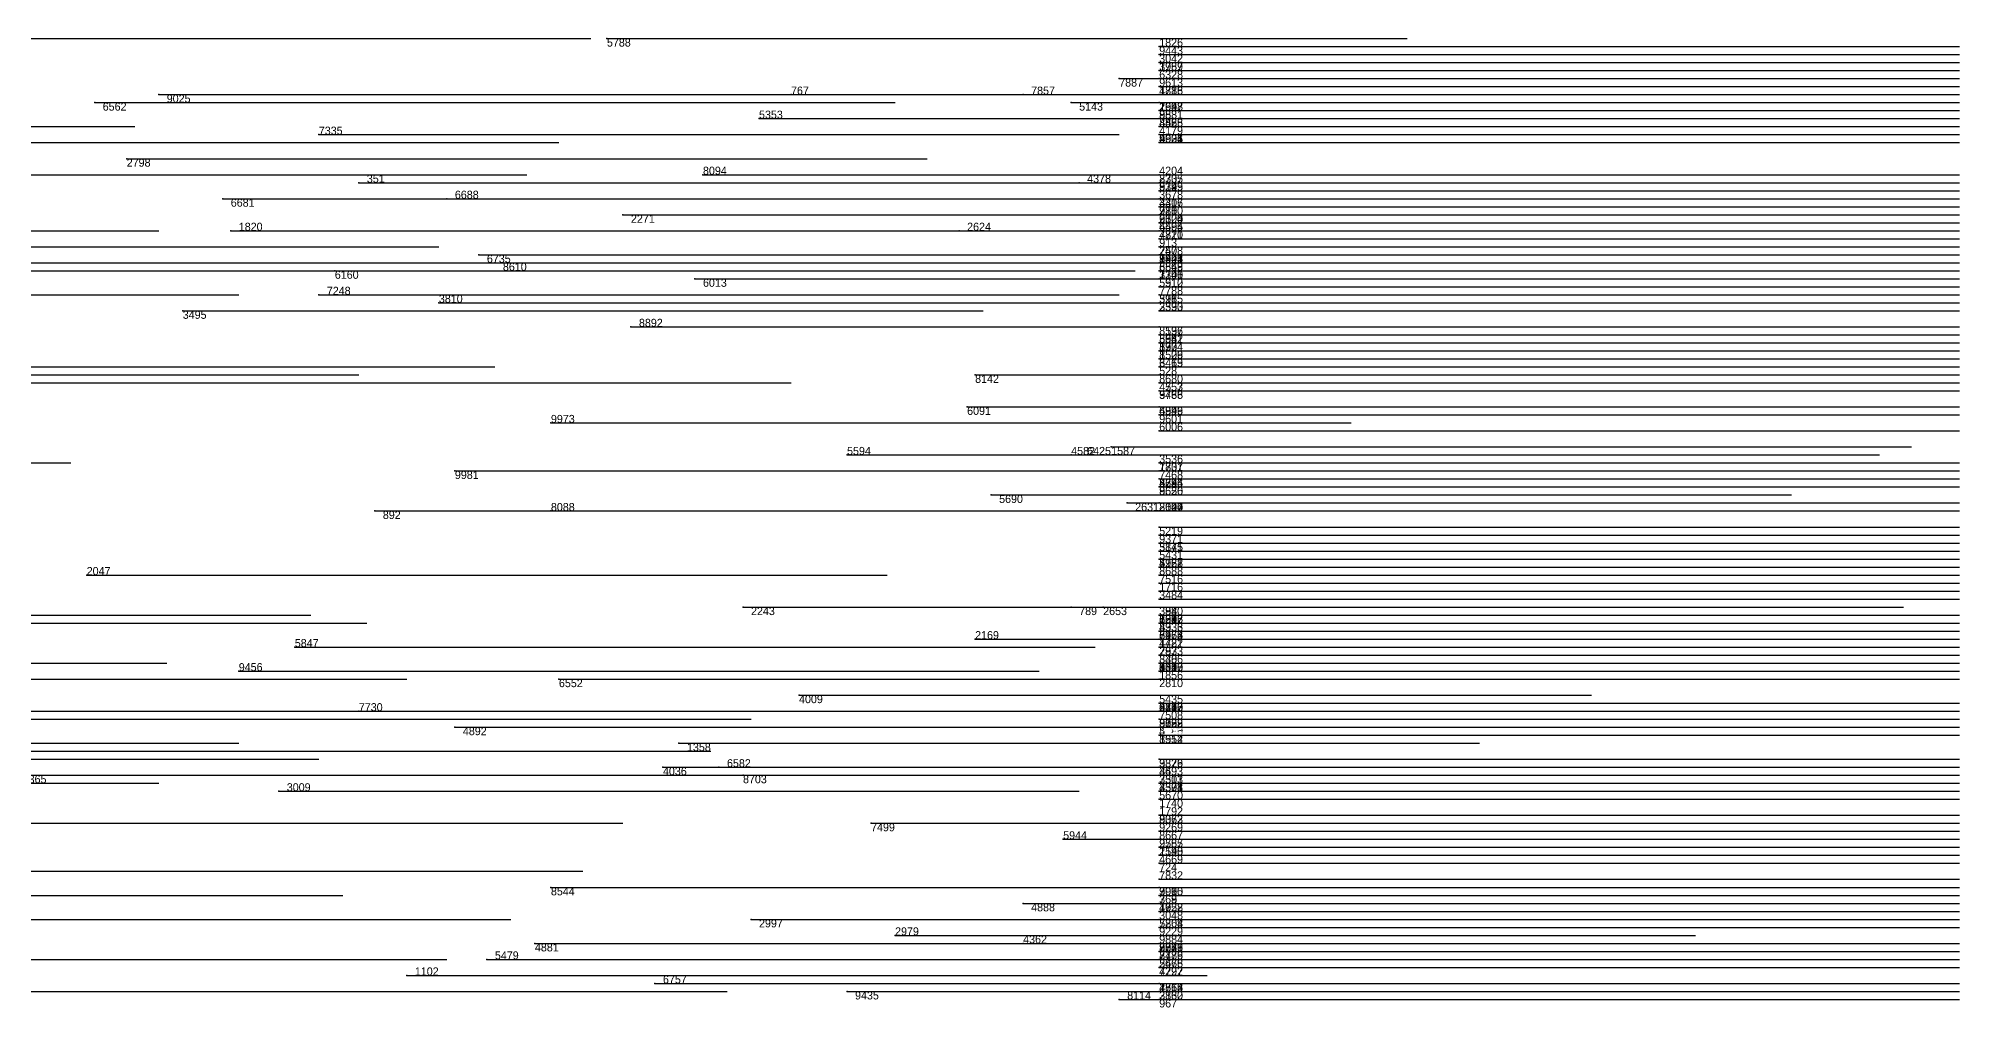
# Model space of a CAD drawing. Extents: x 0 to 1.1, y 0 to 1.
# Drawn here: x 0.86 to 1.1, y 0.759 to 0.88 of the extents above; entities that cross this region are included whole.
import ezdxf

# ---------------------------------------------------------------- set-up
doc = ezdxf.new("R2010")
doc.units = 0
for name, color, linetype in [('Normals', 1, 'CONTINUOUS'), ('Source_points', 5, 'CONTINUOUS'), ('Text', 3, 'CONTINUOUS')]:
    doc.layers.add(name, color=color, linetype=linetype)

msp = doc.modelspace()

# ---------------------------------------------------------------- linework, layer by layer
at = {"layer": 'Normals', "color": 1}
for p, q in [((0.787, 0.88), (0.887, 0.88)), ((0.83, 0.88), (0.929, 0.88)), ((0.931, 0.88), (1.031, 0.88)), ((1, 0.879, 0.498), (1.1, 0.879, 0.498)), ((1, 0.879, 0.685), (1.1, 0.879, 0.685)), ((1, 0.878, 0.552), (1.1, 0.878, 0.552)), ((1, 0.877, 0.887), (1.1, 0.877, 0.887)), ((0.995, 0.875), (1.095, 0.875)), ((1, 0.876, 0.769), (1.1, 0.876, 0.769)), ((1, 0.875, 0.551), (1.1, 0.875, 0.551)), ((1, 0.875, 0.862), (1.1, 0.875, 0.862)), ((1, 0.874, 0.538), (1.1, 0.874, 0.538)), ((0.867, 0.872, 1), (0.967, 0.872, 1)), ((0.875, 0.873, 1), (0.975, 0.873, 1)), ((0.954, 0.873), (1.054, 0.873)), ((0.983, 0.873), (1.083, 0.873)), ((0.989, 0.872), (1.089, 0.872)), ((1, 0.873, 0.574), (1.1, 0.873, 0.574)), ((1, 0.872, 0.393), (1.1, 0.872, 0.393)), ((0.772, 0.869), (0.872, 0.869)), ((0.95, 0.87), (1.05, 0.87)), ((1, 0.871, 0.673), (1.1, 0.871, 0.673)), ((1, 0.871, 0.69), (1.1, 0.871, 0.69)), ((1, 0.871, 0.905), (1.1, 0.871, 0.905)), ((1, 0.87, 0.144), (1.1, 0.87, 0.144)), ((1, 0.87, 0.476), (1.1, 0.87, 0.476)), ((1, 0.869, 0.097), (1.1, 0.869, 0.097)), ((1, 0.869, 0.246), (1.1, 0.869, 0.246)), ((0.825, 0.867, 1), (0.925, 0.867, 1)), ((0.895, 0.868), (0.995, 0.868)), ((1, 0.868, 0.55), (1.1, 0.868, 0.55)), ((1, 0.868, 0.372), (1.1, 0.868, 0.372)), ((1, 0.868, 0.282), (1.1, 0.868, 0.282)), ((1, 0.867, 0.43), (1.1, 0.867, 0.43)), ((1, 0.867, 0.248), (1.1, 0.867, 0.248)), ((0.871, 0.865, 1), (0.971, 0.865, 1)), ((0.761, 0.863), (0.861, 0.863)), ((0.821, 0.863), (0.921, 0.863)), ((0.9, 0.862, 1), (1, 0.862, 1)), ((0.943, 0.863, 1), (1.043, 0.863, 1)), ((0.99, 0.862, 1), (1.09, 0.862, 1)), ((1, 0.863, 0.846), (1.1, 0.863, 0.846)), ((1, 0.863, 0.849), (1.1, 0.863, 0.849)), ((1, 0.862, 0.072), (1.1, 0.862, 0.072)), ((0.883, 0.86, 1), (0.983, 0.86, 1)), ((0.911, 0.86), (1.012, 0.86)), ((1, 0.861, 0.412), (1.1, 0.861, 0.412)), ((1, 0.861, 0.222), (1.1, 0.861, 0.222)), ((1, 0.861, 0.892), (1.1, 0.861, 0.892)), ((1, 0.86, 0.535), (1.1, 0.86, 0.535)), ((1, 0.86, 0.839), (1.1, 0.86, 0.839)), ((0.933, 0.858, 1), (1.033, 0.858, 1)), ((1, 0.859, 0.412), (1.1, 0.859, 0.412)), ((1, 0.859, 0.169), (1.1, 0.859, 0.169)), ((1, 0.859, 0.076), (1.1, 0.859, 0.076)), ((1, 0.858, 0.749), (1.1, 0.858, 0.749)), ((1, 0.858, 0.815), (1.1, 0.858, 0.815)), ((1, 0.858, 0.065), (1.1, 0.858, 0.065)), ((1, 0.857, 0.687), (1.1, 0.857, 0.687)), ((1, 0.857, 0.303), (1.1, 0.857, 0.303)), ((1, 0.857, 0.533), (1.1, 0.857, 0.533)), ((0.775, 0.856), (0.875, 0.856)), ((0.884, 0.856, 1), (0.984, 0.856, 1)), ((0.975, 0.856, 1), (1.075, 0.856, 1)), ((1, 0.856, 0.688), (1.1, 0.856, 0.688)), ((1, 0.856, 0.592), (1.1, 0.856, 0.592)), ((1, 0.855, 0.688), (1.1, 0.855, 0.688)), ((1, 0.855, 0.207), (1.1, 0.855, 0.207)), ((1, 0.855, 0.664), (1.1, 0.855, 0.664)), ((0.81, 0.854), (0.91, 0.854)), ((0.915, 0.853), (1.015, 0.853)), ((1, 0.854, 0.454), (1.1, 0.854, 0.454)), ((1, 0.853, 0.632), (1.1, 0.853, 0.632)), ((1, 0.853, 0.072), (1.1, 0.853, 0.072)), ((1, 0.853, 0.788), (1.1, 0.853, 0.788)), ((1, 0.853, 0.776), (1.1, 0.853, 0.776)), ((1, 0.853, 0.173), (1.1, 0.853, 0.173)), ((0.847, 0.851, 1), (0.947, 0.851, 1)), ((0.853, 0.852, 1), (0.953, 0.852, 1)), ((0.897, 0.851, 1), (0.997, 0.851, 1)), ((0.917, 0.852), (1.017, 0.852)), ((0.942, 0.85, 1), (1.042, 0.85, 1)), ((1, 0.852, 0.359), (1.1, 0.852, 0.359)), ((1, 0.851, 0.392), (1.1, 0.851, 0.392)), ((1, 0.851, 0.465), (1.1, 0.851, 0.465)), ((1, 0.85, 0.182), (1.1, 0.85, 0.182)), ((1, 0.85, 0.55), (1.1, 0.85, 0.55)), ((1, 0.85, 0.664), (1.1, 0.85, 0.664)), ((0.785, 0.848, 1), (0.885, 0.848, 1)), ((0.895, 0.848), (0.995, 0.848)), ((1, 0.849, 0.977), (1.1, 0.849, 0.977)), ((1, 0.848, 0.082), (1.1, 0.848, 0.082)), ((1, 0.848, 0.634), (1.1, 0.848, 0.634)), ((0.878, 0.846), (0.978, 0.846)), ((0.91, 0.847, 1), (1.01, 0.847, 1)), ((1, 0.847, 0.942), (1.1, 0.847, 0.942)), ((1, 0.847, 0.951), (1.1, 0.847, 0.951)), ((1, 0.846, 0.317), (1.1, 0.846, 0.317)), ((1, 0.846, 0.199), (1.1, 0.846, 0.199)), ((0.934, 0.844, 1), (1.034, 0.844, 1)), ((1, 0.844, 0.655), (1.1, 0.844, 0.655)), ((1, 0.843, 0.598), (1.1, 0.843, 0.598)), ((1, 0.843, 0.118), (1.1, 0.843, 0.118)), ((1, 0.843, 0.915), (1.1, 0.843, 0.915)), ((1, 0.842, 0.802), (1.1, 0.842, 0.802)), ((1, 0.842, 0.26), (1.1, 0.842, 0.26)), ((1, 0.841, 0.905), (1.1, 0.841, 0.905)), ((1, 0.841, 0.663), (1.1, 0.841, 0.663)), ((1, 0.841, 0.667), (1.1, 0.841, 0.667)), ((1, 0.841, 0.259), (1.1, 0.841, 0.259)), ((0.8, 0.838), (0.9, 0.838)), ((0.818, 0.839, 1), (0.917, 0.839, 1)), ((0.977, 0.838, 1), (1.077, 0.838, 1)), ((1, 0.84, 0.666), (1.1, 0.84, 0.666)), ((1, 0.839, 0.746), (1.1, 0.839, 0.746)), ((1, 0.839, 0.69), (1.1, 0.839, 0.69)), ((1, 0.838, 0.524), (1.1, 0.838, 0.524)), ((0.854, 0.837, 1), (0.954, 0.837, 1)), ((1, 0.837, 0.387), (1.1, 0.837, 0.387)), ((1, 0.836, 0.773), (1.1, 0.836, 0.773)), ((1, 0.836, 0.072), (1.1, 0.836, 0.072)), ((1, 0.836, 0.137), (1.1, 0.836, 0.137)), ((1, 0.836, 0.57), (1.1, 0.836, 0.57)), ((0.976, 0.834, 1), (1.076, 0.834, 1)), ((1, 0.834, 0.098), (1.1, 0.834, 0.098)), ((1, 0.833, 0.085), (1.1, 0.833, 0.085)), ((1, 0.833, 0.836), (1.1, 0.833, 0.836)), ((0.924, 0.832, 1), (1.024, 0.832, 1)), ((1, 0.831, 0.378), (1.1, 0.831, 0.378)), ((0.994, 0.829), (1.094, 0.829)), ((0.764, 0.827), (0.864, 0.827)), ((0.912, 0.826), (1.012, 0.826)), ((0.961, 0.828, 1), (1.061, 0.828, 1)), ((0.989, 0.828, 1), (1.089, 0.828, 1)), ((0.99, 0.828), (1.09, 0.828)), ((1, 0.827, 0.622), (1.1, 0.827, 0.622)), ((1, 0.827, 0.018), (1.1, 0.827, 0.018)), ((1, 0.826, 0.053), (1.1, 0.826, 0.053)), ((1, 0.825, 0.226), (1.1, 0.825, 0.226)), ((1, 0.825, 0.501), (1.1, 0.825, 0.501)), ((1, 0.824, 0.385), (1.1, 0.824, 0.385)), ((1, 0.824, 0.536), (1.1, 0.824, 0.536)), ((1, 0.824, 0.918), (1.1, 0.824, 0.918)), ((1, 0.824, 0.051), (1.1, 0.824, 0.051)), ((1, 0.824, 0.892), (1.1, 0.824, 0.892)), ((0.902, 0.821), (1.002, 0.821)), ((0.924, 0.821), (1.024, 0.821)), ((0.979, 0.823, 1), (1.079, 0.823, 1)), ((0.996, 0.822, 1), (1.096, 0.822, 1)), ((1, 0.822, 0.746), (1.1, 0.822, 0.746)), ((1, 0.821, 0.015), (1.1, 0.821, 0.015)), ((1, 0.821, 0.496), (1.1, 0.821, 0.496)), ((1, 0.819, 0.683), (1.1, 0.819, 0.683)), ((1, 0.818, 0.075), (1.1, 0.818, 0.075)), ((1, 0.817, 0.641), (1.1, 0.817, 0.641)), ((1, 0.816, 0.863), (1.1, 0.816, 0.863)), ((1, 0.816, 0.85), (1.1, 0.816, 0.85)), ((1, 0.815, 0.874), (1.1, 0.815, 0.874)), ((1, 0.815, 0.526), (1.1, 0.815, 0.526)), ((1, 0.814, 0.799), (1.1, 0.814, 0.799)), ((0.866, 0.813), (0.966, 0.813)), ((1, 0.813, 0.558), (1.1, 0.813, 0.558)), ((1, 0.812, 0.796), (1.1, 0.812, 0.796)), ((0.948, 0.809), (1.048, 0.809)), ((0.989, 0.809), (1.089, 0.809)), ((0.993, 0.809), (1.093, 0.809)), ((1, 0.811, 0.007), (1.1, 0.811, 0.007)), ((1, 0.81, 0.614), (1.1, 0.81, 0.614)), ((0.794, 0.808), (0.894, 0.808)), ((0.801, 0.807), (0.901, 0.807)), ((1, 0.808, 0.611), (1.1, 0.808, 0.611)), ((1, 0.808, 0.57), (1.1, 0.808, 0.57)), ((1, 0.808, 0.619), (1.1, 0.808, 0.619)), ((1, 0.808, 0.071), (1.1, 0.808, 0.071)), ((1, 0.808, 0.045), (1.1, 0.808, 0.045)), ((1, 0.807, 0.67), (1.1, 0.807, 0.67)), ((1, 0.807, 0.214), (1.1, 0.807, 0.214)), ((1, 0.807, 0.865), (1.1, 0.807, 0.865)), ((1, 0.807, 0.653), (1.1, 0.807, 0.653)), ((0.977, 0.805), (1.077, 0.805)), ((1, 0.806, 0.903), (1.1, 0.806, 0.903)), ((1, 0.806, 0.382), (1.1, 0.806, 0.382)), ((1, 0.805, 0.291), (1.1, 0.805, 0.291)), ((1, 0.805, 0.998), (1.1, 0.805, 0.998)), ((1, 0.805, 0.061), (1.1, 0.805, 0.061)), ((0.776, 0.802, 1), (0.876, 0.802, 1)), ((0.892, 0.804), (0.992, 0.804)), ((1, 0.804, 0.311), (1.1, 0.804, 0.311)), ((1, 0.803, 0.934), (1.1, 0.803, 0.934)), ((1, 0.803, 0.282), (1.1, 0.803, 0.282)), ((1, 0.802, 0.46), (1.1, 0.802, 0.46)), ((1, 0.802, 0.222), (1.1, 0.802, 0.222)), ((0.76, 0.8), (0.86, 0.8)), ((0.806, 0.8), (0.906, 0.8)), ((0.885, 0.801), (0.985, 0.801)), ((0.925, 0.8), (1.025, 0.8)), ((1, 0.801, 0.807), (1.1, 0.801, 0.807)), ((1, 0.801, 0.809), (1.1, 0.801, 0.809)), ((1, 0.801, 0.109), (1.1, 0.801, 0.109)), ((1, 0.801, 0.999), (1.1, 0.801, 0.999)), ((1, 0.801, 0.176), (1.1, 0.801, 0.176)), ((1, 0.801, 0.787), (1.1, 0.801, 0.787)), ((1, 0.8, 0.115), (1.1, 0.8, 0.115)), ((0.955, 0.798, 1), (1.054, 0.798, 1)), ((1, 0.797, 0.456), (1.1, 0.797, 0.456)), ((1, 0.797, 0.96), (1.1, 0.797, 0.96)), ((1, 0.797, 0.746), (1.1, 0.797, 0.746)), ((1, 0.797, 0.261), (1.1, 0.797, 0.261)), ((0.821, 0.796), (0.921, 0.796)), ((0.849, 0.795, 1), (0.949, 0.795, 1)), ((0.9, 0.796, 1), (1, 0.796, 1)), ((1, 0.796, 0.814), (1.1, 0.796, 0.814)), ((1, 0.796, 0.05), (1.1, 0.796, 0.05)), ((1, 0.796, 0.063), (1.1, 0.796, 0.063)), ((1, 0.796, 0.204), (1.1, 0.796, 0.204)), ((1, 0.795, 0.911), (1.1, 0.795, 0.911)), ((1, 0.795, 0.682), (1.1, 0.795, 0.682)), ((1, 0.795, 0.793), (1.1, 0.795, 0.793)), ((0.912, 0.794, 1), (1.012, 0.794, 1)), ((1, 0.794, 0.56), (1.1, 0.794, 0.56)), ((1, 0.794, 0.99), (1.1, 0.794, 0.99)), ((1, 0.794, 0.471), (1.1, 0.794, 0.471)), ((1, 0.793, 0.133), (1.1, 0.793, 0.133)), ((1, 0.793, 0.783), (1.1, 0.793, 0.783)), ((1, 0.793, 0.114), (1.1, 0.793, 0.114)), ((0.785, 0.792, 1), (0.885, 0.792, 1)), ((0.795, 0.79, 1), (0.895, 0.79, 1)), ((0.82, 0.791), (0.92, 0.791)), ((0.844, 0.791, 1), (0.944, 0.791, 1)), ((0.94, 0.792, 1), (1.04, 0.792, 1)), ((1, 0.79, 0.111), (1.1, 0.79, 0.111)), ((1, 0.79, 0.324), (1.1, 0.79, 0.324)), ((0.858, 0.788, 1), (0.958, 0.788, 1)), ((0.938, 0.789), (1.038, 0.789)), ((0.945, 0.789, 1), (1.045, 0.789, 1)), ((0.948, 0.788), (1.048, 0.788)), ((1, 0.789, 0.785), (1.1, 0.789, 0.785)), ((1, 0.788, 0.033), (1.1, 0.788, 0.033)), ((1, 0.788, 0.404), (1.1, 0.788, 0.404)), ((0.775, 0.787), (0.875, 0.787)), ((0.89, 0.786), (0.99, 0.786)), ((1, 0.787, 0.392), (1.1, 0.787, 0.392)), ((1, 0.786, 0.215), (1.1, 0.786, 0.215)), ((1, 0.786, 0.797), (1.1, 0.786, 0.797)), ((1, 0.786, 0.076), (1.1, 0.786, 0.076)), ((1, 0.785, 0.335), (1.1, 0.785, 0.335)), ((1, 0.785, 0.973), (1.1, 0.785, 0.973)), ((1, 0.783, 0.488), (1.1, 0.783, 0.488)), ((0.833, 0.782), (0.933, 0.782)), ((0.964, 0.782, 1), (1.064, 0.782, 1)), ((1, 0.782, 0.128), (1.1, 0.782, 0.128)), ((1, 0.782, 0.639), (1.1, 0.782, 0.639)), ((1, 0.781, 0.76), (1.1, 0.781, 0.76)), ((1, 0.781, 0.285), (1.1, 0.781, 0.285)), ((0.988, 0.78, 1), (1.088, 0.78, 1)), ((1, 0.78, 0.521), (1.1, 0.78, 0.521)), ((1, 0.779, 0.55), (1.1, 0.779, 0.55)), ((1, 0.779, 0.163), (1.1, 0.779, 0.163)), ((1, 0.778, 0.488), (1.1, 0.778, 0.488)), ((1, 0.778, 0.788), (1.1, 0.778, 0.788)), ((0.828, 0.776, 1), (0.928, 0.776, 1)), ((1, 0.777, 0.673), (1.1, 0.777, 0.673)), ((0.798, 0.773, 1), (0.898, 0.773, 1)), ((0.924, 0.774), (1.024, 0.774)), ((1, 0.775, 0.341), (1.1, 0.775, 0.341)), ((1, 0.774, 0.569), (1.1, 0.774, 0.569)), ((1, 0.773, 0.346), (1.1, 0.773, 0.346)), ((1, 0.773, 0.788), (1.1, 0.773, 0.788)), ((0.983, 0.772), (1.083, 0.772)), ((1, 0.772, 0.035), (1.1, 0.772, 0.035)), ((1, 0.772, 0.598), (1.1, 0.772, 0.598)), ((1, 0.772, 0.486), (1.1, 0.772, 0.486)), ((1, 0.772, 0.126), (1.1, 0.772, 0.126)), ((1, 0.771, 0.939), (1.1, 0.771, 0.939)), ((1, 0.771, 0.135), (1.1, 0.771, 0.135)), ((0.819, 0.77), (0.919, 0.77)), ((0.949, 0.77, 1), (1.049, 0.77, 1)), ((1, 0.77, 0.012), (1.1, 0.77, 0.012)), ((1, 0.769, 0.715), (1.1, 0.769, 0.715)), ((1, 0.769, 0.534), (1.1, 0.769, 0.534)), ((0.922, 0.767), (1.022, 0.767)), ((0.967, 0.768, 1), (1.067, 0.768, 1)), ((0.983, 0.767), (1.083, 0.767)), ((1, 0.767, 0.665), (1.1, 0.767, 0.665)), ((1, 0.767, 0.914), (1.1, 0.767, 0.914)), ((1, 0.767, 0.28), (1.1, 0.767, 0.28)), ((1, 0.767, 0.212), (1.1, 0.767, 0.212)), ((1, 0.766, 0.622), (1.1, 0.766, 0.622)), ((1, 0.766, 0.126), (1.1, 0.766, 0.126)), ((0.811, 0.765), (0.911, 0.765)), ((0.916, 0.765), (1.016, 0.765)), ((1, 0.765, 0.528), (1.1, 0.765, 0.528)), ((1, 0.765, 0.713), (1.1, 0.765, 0.713)), ((1, 0.765, 0.119), (1.1, 0.765, 0.119)), ((1, 0.765, 0.051), (1.1, 0.765, 0.051)), ((1, 0.764, 0.072), (1.1, 0.764, 0.072)), ((1, 0.764, 0.214), (1.1, 0.764, 0.214)), ((1, 0.764, 0.558), (1.1, 0.764, 0.558)), ((0.846, 0.761), (0.946, 0.761)), ((0.906, 0.763, 1), (1.006, 0.763, 1)), ((0.937, 0.762, 1), (1.037, 0.762, 1)), ((0.961, 0.761), (1.061, 0.761)), ((1, 0.762, 0.26), (1.1, 0.762, 0.26)), ((1, 0.762, 0.79), (1.1, 0.762, 0.79)), ((1, 0.761, 0.305), (1.1, 0.761, 0.305)), ((1, 0.761, 0.699), (1.1, 0.761, 0.699)), ((1, 0.761, 0.122), (1.1, 0.761, 0.122)), ((0.995, 0.76), (1.095, 0.76)), ((1, 0.76, 0.058), (1.1, 0.76, 0.058)), ((1, 0.76, 0.875), (1.1, 0.76, 0.875))]:
    msp.add_line(p, q, dxfattribs=at)
at = {"layer": 'Source_points', "color": 5}
for p in [(0.931, 0.88), (1, 0.879, 0.498), (1, 0.879, 0.685), (1, 0.878, 0.552), (1, 0.877, 0.887), (0.995, 0.875), (1, 0.876, 0.769), (1, 0.875, 0.551), (1, 0.875, 0.862), (1, 0.874, 0.538), (0.867, 0.872, 1), (0.875, 0.873, 1), (0.954, 0.873), (0.983, 0.873), (0.989, 0.872), (1, 0.873, 0.574), (1, 0.872, 0.393), (0.95, 0.87), (1, 0.871, 0.673), (1, 0.871, 0.69), (1, 0.871, 0.905), (1, 0.87, 0.144), (1, 0.87, 0.476), (1, 0.869, 0.097), (1, 0.869, 0.246), (0.895, 0.868), (1, 0.868, 0.55), (1, 0.868, 0.372), (1, 0.868, 0.282), (1, 0.867, 0.43), (1, 0.867, 0.248), (0.871, 0.865, 1), (0.9, 0.862, 1), (0.943, 0.863, 1), (0.99, 0.862, 1), (1, 0.863, 0.846), (1, 0.863, 0.849), (1, 0.862, 0.072), (0.883, 0.86, 1), (0.911, 0.86), (1, 0.861, 0.412), (1, 0.861, 0.222), (1, 0.861, 0.892), (1, 0.86, 0.535), (1, 0.86, 0.839), (0.933, 0.858, 1), (1, 0.859, 0.412), (1, 0.859, 0.169), (1, 0.859, 0.076), (1, 0.858, 0.749), (1, 0.858, 0.815), (1, 0.858, 0.065), (1, 0.857, 0.687), (1, 0.857, 0.303), (1, 0.857, 0.533), (0.884, 0.856, 1), (0.975, 0.856, 1), (1, 0.856, 0.688), (1, 0.856, 0.592), (1, 0.855, 0.688), (1, 0.855, 0.207), (1, 0.855, 0.664), (0.915, 0.853), (1, 0.854, 0.454), (1, 0.853, 0.632), (1, 0.853, 0.072), (1, 0.853, 0.788), (1, 0.853, 0.776), (1, 0.853, 0.173), (0.897, 0.851, 1), (0.917, 0.852), (0.942, 0.85, 1), (1, 0.852, 0.359), (1, 0.851, 0.392), (1, 0.851, 0.465), (1, 0.85, 0.182), (1, 0.85, 0.55), (1, 0.85, 0.664), (0.895, 0.848), (1, 0.849, 0.977), (1, 0.848, 0.082), (1, 0.848, 0.634), (0.878, 0.846), (0.91, 0.847, 1), (1, 0.847, 0.942), (1, 0.847, 0.951), (1, 0.846, 0.317), (1, 0.846, 0.199), (0.934, 0.844, 1), (1, 0.844, 0.655), (1, 0.843, 0.598), (1, 0.843, 0.118), (1, 0.843, 0.915), (1, 0.842, 0.802), (1, 0.842, 0.26), (1, 0.841, 0.905), (1, 0.841, 0.663), (1, 0.841, 0.667), (1, 0.841, 0.259), (0.977, 0.838, 1), (1, 0.84, 0.666), (1, 0.839, 0.746), (1, 0.839, 0.69), (1, 0.838, 0.524), (1, 0.837, 0.387), (1, 0.836, 0.773), (1, 0.836, 0.072), (1, 0.836, 0.137), (1, 0.836, 0.57), (0.976, 0.834, 1), (1, 0.834, 0.098), (1, 0.833, 0.085), (1, 0.833, 0.836), (0.924, 0.832, 1), (1, 0.831, 0.378), (0.994, 0.829), (0.912, 0.826), (0.961, 0.828, 1), (0.989, 0.828, 1), (0.99, 0.828), (1, 0.827, 0.622), (1, 0.827, 0.018), (1, 0.826, 0.053), (1, 0.825, 0.226), (1, 0.825, 0.501), (1, 0.824, 0.385), (1, 0.824, 0.536), (1, 0.824, 0.918), (1, 0.824, 0.051), (1, 0.824, 0.892), (0.902, 0.821), (0.924, 0.821), (0.979, 0.823, 1), (0.996, 0.822, 1), (1, 0.822, 0.746), (1, 0.821, 0.015), (1, 0.821, 0.496), (1, 0.819, 0.683), (1, 0.818, 0.075), (1, 0.817, 0.641), (1, 0.816, 0.863), (1, 0.816, 0.85), (1, 0.815, 0.874), (1, 0.815, 0.526), (1, 0.814, 0.799), (0.866, 0.813), (1, 0.813, 0.558), (1, 0.812, 0.796), (0.948, 0.809), (0.989, 0.809), (0.993, 0.809), (1, 0.811, 0.007), (1, 0.81, 0.614), (1, 0.808, 0.611), (1, 0.808, 0.57), (1, 0.808, 0.619), (1, 0.808, 0.071), (1, 0.808, 0.045), (1, 0.807, 0.67), (1, 0.807, 0.214), (1, 0.807, 0.865), (1, 0.807, 0.653), (0.977, 0.805), (1, 0.806, 0.903), (1, 0.806, 0.382), (1, 0.805, 0.291), (1, 0.805, 0.998), (1, 0.805, 0.061), (0.892, 0.804), (1, 0.804, 0.311), (1, 0.803, 0.934), (1, 0.803, 0.282), (1, 0.802, 0.46), (1, 0.802, 0.222), (0.885, 0.801), (0.925, 0.8), (1, 0.801, 0.807), (1, 0.801, 0.809), (1, 0.801, 0.109), (1, 0.801, 0.999), (1, 0.801, 0.176), (1, 0.801, 0.787), (1, 0.8, 0.115), (0.955, 0.798, 1), (1, 0.797, 0.456), (1, 0.797, 0.96), (1, 0.797, 0.746), (1, 0.797, 0.261), (0.9, 0.796, 1), (1, 0.796, 0.814), (1, 0.796, 0.05), (1, 0.796, 0.063), (1, 0.796, 0.204), (1, 0.795, 0.911), (1, 0.795, 0.682), (1, 0.795, 0.793), (0.912, 0.794, 1), (1, 0.794, 0.56), (1, 0.794, 0.99), (1, 0.794, 0.471), (1, 0.793, 0.133), (1, 0.793, 0.783), (1, 0.793, 0.114), (0.94, 0.792, 1), (1, 0.79, 0.111), (1, 0.79, 0.324), (0.938, 0.789), (0.945, 0.789, 1), (0.948, 0.788), (1, 0.789, 0.785), (1, 0.788, 0.033), (1, 0.788, 0.404), (0.89, 0.786), (1, 0.787, 0.392), (1, 0.786, 0.215), (1, 0.786, 0.797), (1, 0.786, 0.076), (1, 0.785, 0.335), (1, 0.785, 0.973), (1, 0.783, 0.488), (0.964, 0.782, 1), (1, 0.782, 0.128), (1, 0.782, 0.639), (1, 0.781, 0.76), (1, 0.781, 0.285), (0.988, 0.78, 1), (1, 0.78, 0.521), (1, 0.779, 0.55), (1, 0.779, 0.163), (1, 0.778, 0.488), (1, 0.778, 0.788), (1, 0.777, 0.673), (0.924, 0.774), (1, 0.775, 0.341), (1, 0.774, 0.569), (1, 0.773, 0.346), (1, 0.773, 0.788), (0.983, 0.772), (1, 0.772, 0.035), (1, 0.772, 0.598), (1, 0.772, 0.486), (1, 0.772, 0.126), (1, 0.771, 0.939), (1, 0.771, 0.135), (0.949, 0.77, 1), (1, 0.77, 0.012), (1, 0.769, 0.715), (1, 0.769, 0.534), (0.922, 0.767), (0.967, 0.768, 1), (0.983, 0.767), (1, 0.767, 0.665), (1, 0.767, 0.914), (1, 0.767, 0.28), (1, 0.767, 0.212), (1, 0.766, 0.622), (1, 0.766, 0.126), (0.916, 0.765), (1, 0.765, 0.528), (1, 0.765, 0.713), (1, 0.765, 0.119), (1, 0.765, 0.051), (1, 0.764, 0.072), (1, 0.764, 0.214), (1, 0.764, 0.558), (0.906, 0.763, 1), (0.937, 0.762, 1), (0.961, 0.761), (1, 0.762, 0.26), (1, 0.762, 0.79), (1, 0.761, 0.305), (1, 0.761, 0.699), (1, 0.761, 0.122), (0.995, 0.76), (1, 0.76, 0.058), (1, 0.76, 0.875)]:
    msp.add_point(p, dxfattribs=at)

# ---------------------------------------------------------------- texts
at = {"layer": 'Text', "color": 3}
for s, p in [('5788', (0.931, 0.879)), ('9443', (1, 0.878, 0.685)), ('1826', (1, 0.879, 0.498)), ('3042', (1, 0.877, 0.552)), ('3959', (1, 0.876, 0.769)), ('1787', (1, 0.876, 0.887)), ('767', (0.954, 0.873)), ('7857', (0.984, 0.873)), ('7887', (0.995, 0.874)), ('4818', (1, 0.873, 0.538)), ('9613', (1, 0.874, 0.862)), ('6328', (1, 0.875, 0.551)), ('1786', (1, 0.873, 0.574)), ('6562', (0.868, 0.871, 1)), ('9025', (0.876, 0.872, 1)), ('5143', (0.99, 0.871)), ('795', (1, 0.871, 0.673)), ('2548', (1, 0.871, 0.393)), ('1697', (1, 0.871, 0.69)), ('7335', (0.895, 0.868)), ('5353', (0.95, 0.87)), ('4468', (1, 0.869, 0.097)), ('4179', (1, 0.868, 0.372)), ('8831', (1, 0.87, 0.476)), ('9581', (1, 0.87, 0.905)), ('8585', (1, 0.869, 0.246)), ('8828', (1, 0.869, 0.144)), ('4021', (1, 0.867, 0.55)), ('4906', (1, 0.867, 0.43)), ('5535', (1, 0.867, 0.248)), ('9634', (1, 0.867, 0.282)), ('2798', (0.871, 0.864, 1)), ('351', (0.901, 0.862, 1)), ('8094', (0.943, 0.863, 1)), ('4378', (0.991, 0.862, 1)), ('4204', (1, 0.863, 0.846)), ('5129', (1, 0.861, 0.412)), ('8335', (1, 0.862, 0.849)), ('8349', (1, 0.861, 0.222)), ('9295', (1, 0.861, 0.892)), ('2707', (1, 0.862, 0.072)), ('6681', (0.884, 0.859, 1)), ('6688', (0.912, 0.86)), ('4316', (1, 0.859, 0.839)), ('3678', (1, 0.86, 0.535)), ('3407', (1, 0.859, 0.169)), ('1820', (0.885, 0.856, 1)), ('2271', (0.934, 0.857, 1)), ('2624', (0.976, 0.856, 1)), ('4495', (1, 0.856, 0.688)), ('4554', (1, 0.856, 0.303)), ('910', (1, 0.858, 0.815)), ('9304', (1, 0.857, 0.065)), ('9620', (1, 0.857, 0.533)), ('221', (1, 0.858, 0.412)), ('7850', (1, 0.858, 0.076)), ('61', (1, 0.857, 0.749)), ('2326', (1, 0.857, 0.687)), ('6404', (1, 0.856, 0.592)), ('4820', (1, 0.855, 0.207)), ('913', (1, 0.854, 0.688)), ('7711', (1, 0.855, 0.664)), ('6735', (0.916, 0.852)), ('8421', (1, 0.852, 0.776)), ('9905', (1, 0.852, 0.173)), ('2508', (1, 0.853, 0.072)), ('7478', (1, 0.853, 0.454)), ('7604', (1, 0.852, 0.788)), ('1842', (1, 0.852, 0.632)), ('6160', (0.897, 0.85, 1)), ('8610', (0.918, 0.851)), ('6013', (0.943, 0.849, 1)), ('3146', (1, 0.85, 0.182)), ('5510', (1, 0.849, 0.977)), ('5912', (1, 0.849, 0.55)), ('8869', (1, 0.851, 0.465)), ('6548', (1, 0.851, 0.359)), ('7340', (1, 0.85, 0.664)), ('1201', (1, 0.85, 0.392)), ('7248', (0.896, 0.848)), ('3810', (0.91, 0.847, 1)), ('398', (1, 0.847, 0.082)), ('3115', (1, 0.847, 0.942)), ('5265', (1, 0.847, 0.951)), ('7788', (1, 0.848, 0.634)), ('3495', (0.878, 0.845)), ('8892', (0.935, 0.844, 1)), ('3393', (1, 0.846, 0.199)), ('2530', (1, 0.846, 0.317)), ('5681', (1, 0.842, 0.598)), ('5862', (1, 0.842, 0.118)), ('8197', (1, 0.843, 0.655)), ('8536', (1, 0.843, 0.915)), ('8942', (1, 0.842, 0.26)), ('5904', (1, 0.841, 0.667)), ('8334', (1, 0.841, 0.802)), ('8526', (1, 0.84, 0.259)), ('177', (1, 0.841, 0.905)), ('1509', (1, 0.84, 0.663)), ('8142', (0.977, 0.837, 1)), ('3419', (1, 0.839, 0.69)), ('528', (1, 0.838, 0.746)), ('8680', (1, 0.837, 0.524)), ('6465', (1, 0.839, 0.666)), ('4753', (1, 0.836, 0.387)), ('4557', (1, 0.836, 0.137)), ('546', (1, 0.835, 0.773)), ('3738', (1, 0.835, 0.072)), ('9786', (1, 0.835, 0.57)), ('9973', (0.924, 0.832, 1)), ('6091', (0.976, 0.833, 1)), ('4849', (1, 0.833, 0.098)), ('9601', (1, 0.832, 0.836)), ('6996', (1, 0.833, 0.085)), ('6006', (1, 0.831, 0.378)), ('5594', (0.961, 0.828, 1)), ('4582', (0.989, 0.828, 1)), ('6425', (0.991, 0.828)), ('1587', (0.994, 0.828)), ('9981', (0.912, 0.825)), ('3536', (1, 0.827, 0.018)), ('7701', (1, 0.826, 0.053)), ('7468', (1, 0.825, 0.501)), ('1837', (1, 0.826, 0.622)), ('4595', (1, 0.824, 0.385)), ('5244', (1, 0.824, 0.536)), ('8786', (1, 0.824, 0.051)), ('8550', (1, 0.823, 0.918)), ('9626', (1, 0.823, 0.892)), ('2626', (1, 0.824, 0.226)), ('892', (0.903, 0.82)), ('8088', (0.924, 0.821)), ('5690', (0.98, 0.822, 1)), ('2631', (0.997, 0.821, 1)), ('3004', (1, 0.821, 0.746)), ('8640', (1, 0.821, 0.496)), ('2127', (1, 0.821, 0.015)), ('5219', (1, 0.818, 0.683)), ('3175', (1, 0.816, 0.863)), ('5841', (1, 0.816, 0.641)), ('9371', (1, 0.817, 0.075)), ('2047', (0.866, 0.813)), ('4188', (1, 0.814, 0.874)), ('5431', (1, 0.815, 0.85)), ('5221', (1, 0.814, 0.526)), ('8688', (1, 0.813, 0.558)), ('7962', (1, 0.814, 0.799)), ('7516', (1, 0.812, 0.796)), ('1716', (1, 0.811, 0.007)), ('2243', (0.949, 0.808)), ('789', (0.99, 0.808)), ('2653', (0.993, 0.808)), ('3484', (1, 0.81, 0.614)), ('3840', (1, 0.808, 0.619)), ('3980', (1, 0.808, 0.071)), ('4336', (1, 0.806, 0.865)), ('3085', (1, 0.807, 0.214)), ('859', (1, 0.807, 0.67)), ('8933', (1, 0.806, 0.382)), ('6312', (1, 0.807, 0.045)), ('7246', (1, 0.807, 0.653)), ('1546', (1, 0.807, 0.611)), ('1907', (1, 0.807, 0.57)), ('5847', (0.892, 0.804)), ('2169', (0.977, 0.805)), ('4422', (1, 0.804, 0.291)), ('8452', (1, 0.805, 0.903)), ('6175', (1, 0.805, 0.998)), ('7964', (1, 0.805, 0.061)), ('1781', (1, 0.804, 0.311)), ('9456', (0.885, 0.801)), ('4007', (1, 0.801, 0.999)), ('348', (1, 0.802, 0.46)), ('3627', (1, 0.801, 0.109)), ('8306', (1, 0.802, 0.222)), ('9540', (1, 0.801, 0.787)), ('293', (1, 0.803, 0.934)), ('7873', (1, 0.803, 0.282)), ('6318', (1, 0.801, 0.176)), ('1460', (1, 0.801, 0.807)), ('6552', (0.925, 0.799)), ('2810', (1, 0.799, 0.115)), ('1856', (1, 0.8, 0.809)), ('7730', (0.9, 0.796, 1)), ('4009', (0.955, 0.797, 1)), ('485', (1, 0.796, 0.814)), ('4260', (1, 0.796, 0.96)), ('5435', (1, 0.797, 0.746)), ('9146', (1, 0.796, 0.261)), ('9417', (1, 0.796, 0.204)), ('2777', (1, 0.796, 0.456)), ('2892', (1, 0.796, 0.05)), ('6893', (1, 0.796, 0.063)), ('3753', (1, 0.794, 0.56)), ('8889', (1, 0.794, 0.682)), ('9028', (1, 0.794, 0.793)), ('9192', (1, 0.794, 0.471)), ('7508', (1, 0.795, 0.911)), ('4892', (0.913, 0.793, 1)), ('4530', (1, 0.793, 0.783)), ('5586', (1, 0.793, 0.99)), ('8514', (1, 0.792, 0.114)), ('1952', (1, 0.792, 0.133)), ('1358', (0.941, 0.791, 1)), ('6582', (0.946, 0.789, 1)), ('3379', (1, 0.789, 0.111)), ('9826', (1, 0.789, 0.324)), ('4365', (0.858, 0.787, 1)), ('4036', (0.938, 0.788)), ('8703', (0.948, 0.787)), ('469', (1, 0.788, 0.785)), ('3493', (1, 0.788, 0.033)), ('3301', (1, 0.787, 0.392)), ('7513', (1, 0.787, 0.404)), ('3009', (0.891, 0.786)), ('4504', (1, 0.786, 0.797)), ('3371', (1, 0.786, 0.215)), ('5670', (1, 0.785, 0.973)), ('7598', (1, 0.786, 0.076)), ('1740', (1, 0.784, 0.335)), ('8363', (1, 0.782, 0.128)), ('9072', (1, 0.782, 0.639)), ('1792', (1, 0.783, 0.488)), ('7499', (0.964, 0.781, 1)), ('5944', (0.988, 0.78, 1)), ('9269', (1, 0.781, 0.285)), ('8667', (1, 0.78, 0.76)), ('4669', (1, 0.777, 0.788)), ('9787', (1, 0.779, 0.521)), ('2555', (1, 0.779, 0.163)), ('2198', (1, 0.778, 0.488)), ('1540', (1, 0.778, 0.55)), ('724', (1, 0.776, 0.673)), ('7832', (1, 0.775, 0.341)), ('8544', (0.924, 0.773)), ('3990', (1, 0.773, 0.569)), ('369', (1, 0.772, 0.035)), ('991', (1, 0.773, 0.346)), ('7065', (1, 0.773, 0.788)), ('768', (1, 0.772, 0.598)), ('4888', (0.984, 0.771)), ('4728', (1, 0.771, 0.126)), ('3048', (1, 0.77, 0.135)), ('165', (1, 0.771, 0.939)), ('1922', (1, 0.771, 0.486)), ('2997', (0.95, 0.769, 1)), ('2979', (0.967, 0.768, 1)), ('5264', (1, 0.769, 0.715)), ('9229', (1, 0.768, 0.534)), ('7808', (1, 0.769, 0.012)), ('5479', (0.917, 0.765)), ('4881', (0.922, 0.766)), ('4362', (0.983, 0.767)), ('3041', (1, 0.766, 0.665)), ('9884', (1, 0.767, 0.212)), ('8859', (1, 0.766, 0.28)), ('9736', (1, 0.766, 0.126)), ('8189', (1, 0.765, 0.051)), ('2229', (1, 0.766, 0.622)), ('7673', (1, 0.766, 0.914)), ('2775', (1, 0.765, 0.528)), ('7476', (1, 0.765, 0.119)), ('1102', (0.907, 0.763, 1)), ('4297', (1, 0.763, 0.214)), ('5476', (1, 0.764, 0.713)), ('2668', (1, 0.764, 0.072)), ('7722', (1, 0.763, 0.558)), ('6757', (0.938, 0.762, 1)), ('9435', (0.962, 0.76)), ('8114', (0.996, 0.76)), ('4852', (1, 0.761, 0.79)), ('3132', (1, 0.76, 0.875)), ('2715', (1, 0.761, 0.699)), ('2362', (1, 0.76, 0.305)), ('2860', (1, 0.76, 0.122)), ('1564', (1, 0.761, 0.26)), ('967', (1, 0.759, 0.058))]:
    msp.add_text(s, height=0.001, dxfattribs=at).set_placement(p)

doc.saveas('drawing.dxf')
